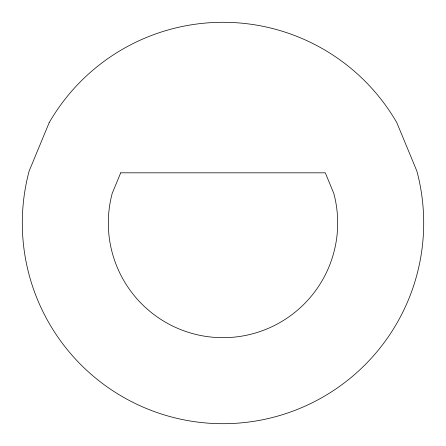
<?xml version="1.0" encoding="UTF-8"?>
<svg xmlns="http://www.w3.org/2000/svg" width="446" height="446" viewBox="0 0 446 446"><rect width="100%" height="100%" fill="white"/><g stroke="black" fill="none" stroke-linecap="round" stroke-linejoin="round"><path stroke-width="0.67" d="M49.188 122.65L29.141 171.058A200.7 200.7 0 0 0 223 423.7A200.7 200.7 0 0 0 416.859 171.058L396.812 122.65A200.7 200.7 0 0 0 49.188 122.65M120.71 172.825L112.225 193.319A114.683 114.683 0 0 0 223 337.683A114.683 114.683 0 0 0 333.775 193.319L325.29 172.825L120.71 172.825"/></g></svg>
